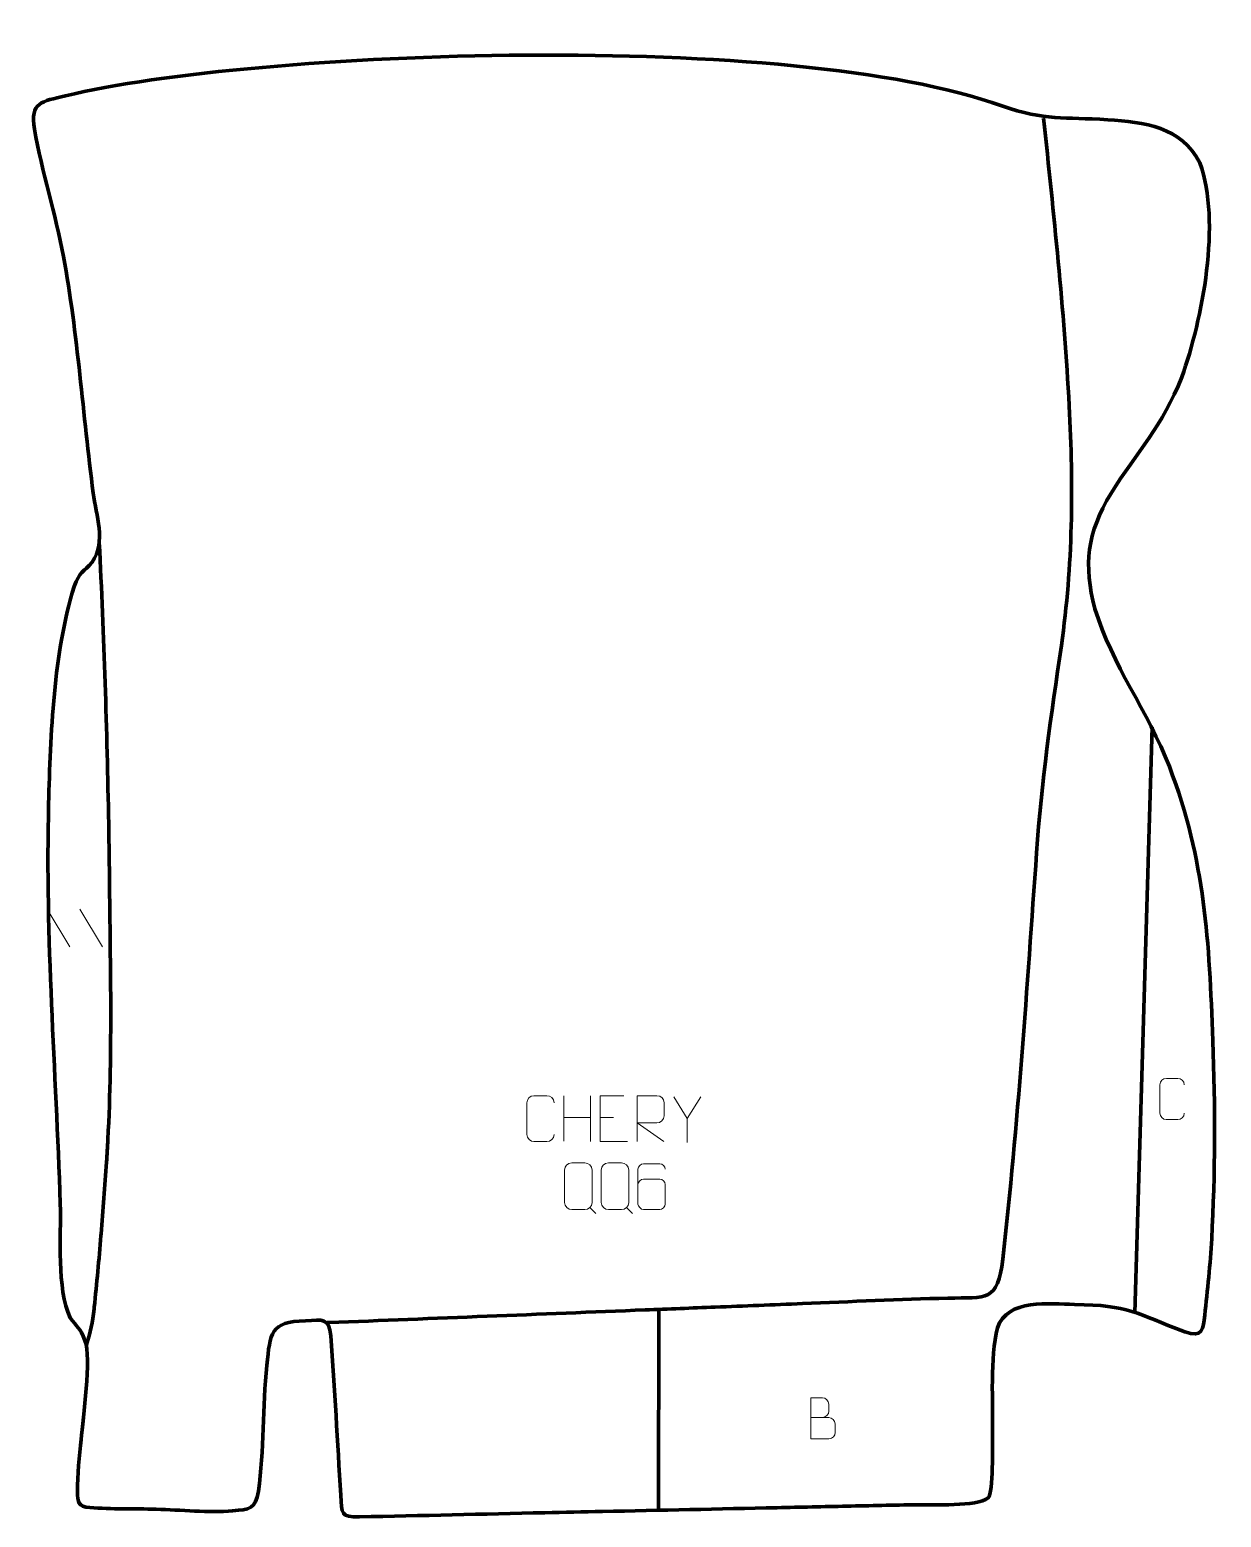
# Model space of a CAD drawing. Header units: millimetres. Extents: x 1205 to 1854, y 146 to 956.
import ezdxf

# ---------------------------------------------------------------- set-up
doc = ezdxf.new("R2010")
doc.units = ezdxf.units.MM
doc.header["$MEASUREMENT"] = 0
doc.layers.add('layer 2', color=7, linetype='Continuous')
doc.layers.add('layer 3', color=7, linetype='Continuous')

msp = doc.modelspace()

# ---------------------------------------------------------------- linework, layer by layer
at = {"layer": 'layer 2', "color": 142, "lineweight": 158}
for points, knots in [([(1757.0156, 908.1833), (1762.5831, 856.3486), (1768.1797, 803.3794), (1771.0197, 751.3556), (1771.0197, 751.3556), (1773.3206, 707.5993), (1773.044, 664.3132), (1766.726, 620.8798), (1766.726, 620.8798), (1761.1439, 582.862), (1755.9462, 546.3143), (1753.2221, 507.9062), (1753.2221, 507.9062), (1747.9903, 434.1089), (1743.1201, 359.9099), (1734.799, 286.3979), (1734.799, 286.3979), (1732.0106, 263.0843), (1726.2266, 265.6224), (1704.8366, 265.1815), (1704.8366, 265.1815), (1678.5974, 264.6405), (1651.9195, 263.2411), (1625.6525, 262.1895), (1625.6525, 262.1895), (1609.7809, 261.5541), (1593.9092, 260.9186), (1578.0375, 260.2832), (1578.0375, 260.2832), (1565.3403, 259.7749), (1552.6429, 259.2666), (1539.9456, 258.7582), (1539.9456, 258.7582), (1482.4901, 256.4579), (1425.0347, 254.1577), (1367.5793, 251.8574), (1367.5793, 251.8574), (1367.5793, 251.8574), (1366.627, 251.8193), (1366.627, 251.8193)], [0, 0, 0, 0, 0.09090909, 0.09090909, 0.09090909, 0.09090909, 0.18181818, 0.18181818, 0.18181818, 0.18181818, 0.27272727, 0.27272727, 0.27272727, 0.27272727, 0.36363636, 0.36363636, 0.36363636, 0.36363636, 0.45454545, 0.45454545, 0.45454545, 0.45454545, 0.54545455, 0.54545455, 0.54545455, 0.54545455, 0.63636364, 0.63636364, 0.63636364, 0.63636364, 0.72727273, 0.72727273, 0.72727273, 0.72727273, 0.81818182, 0.81818182, 0.81818182, 0.81818182, 1, 1, 1, 1]), ([(1242.4476, 676.9359), (1245.0832, 625.855), (1246.6337, 574.7609), (1247.5911, 523.6233), (1247.5911, 523.6233), (1247.7432, 515.388), (1247.862, 507.1536), (1247.9427, 498.9173), (1247.9427, 498.9173), (1248.386, 449.7472), (1249.7585, 400.8), (1247.1586, 351.6454), (1247.1586, 351.6454), (1246.9381, 347.5245), (1246.6889, 343.408), (1246.4161, 339.2902), (1246.4161, 339.2902), (1245.5271, 326.2501), (1244.4816, 313.2215), (1243.4344, 300.1933), (1243.4344, 300.1933), (1243.4344, 300.1933), (1243.3578, 299.24), (1243.3578, 299.24), (1243.3578, 299.24), (1242.311, 286.2179), (1241.1324, 273.225), (1239.7244, 260.2364), (1239.7244, 260.2364), (1239.7244, 260.2364), (1239.6205, 259.2864), (1239.6205, 259.2864), (1239.6205, 259.2864), (1238.8228, 252.0884), (1237.5926, 246.6399), (1235.4672, 239.7344)], [0, 0, 0, 0, 0.1, 0.1, 0.1, 0.1, 0.2, 0.2, 0.2, 0.2, 0.3, 0.3, 0.3, 0.3, 0.4, 0.4, 0.4, 0.4, 0.5, 0.5, 0.5, 0.5, 0.6, 0.6, 0.6, 0.6, 0.7, 0.7, 0.7, 0.7, 0.8, 0.8, 0.8, 0.8, 1, 1, 1, 1])]:
    msp.add_open_spline(points, degree=3, knots=knots, dxfattribs=at)
for points in [[(1816.2349, 576.3123), (1816.2349, 576.3123), (1806.6998, 257.2389), (1806.6998, 257.2389)], [(1547.4715, 259.0594), (1547.4715, 259.0594), (1547.1349, 149.5931), (1547.1349, 149.5931)]]:
    msp.add_open_spline(points, degree=3, dxfattribs=at)
at = {"layer": 'layer 3', "color": 242, "lineweight": 158}
msp.add_open_spline([(1734.2366, 914.7894), (1758.4493, 906.5447), (1767.8119, 908.8271), (1791.9819, 907.2853), (1791.9819, 907.2853), (1811.9247, 905.9022), (1832.0316, 903.5952), (1842.2308, 883.7286), (1842.2308, 883.7286), (1853.8641, 851.436), (1843.6926, 798.6945), (1832.3212, 766.9753), (1832.3212, 766.9753), (1821.7961, 740.3569), (1808.2117, 726.607), (1793.6115, 703.5151), (1793.6115, 703.5151), (1780.8187, 682.1376), (1778.6985, 664.8823), (1785.0442, 640.7989), (1785.0442, 640.7989), (1794.2599, 610.3623), (1813.9195, 584.7381), (1825.5878, 554.8415), (1825.5878, 554.8415), (1845.2285, 503.1423), (1847.2677, 459.7929), (1849.284, 405.3973), (1849.284, 405.3973), (1850.5976, 369.9592), (1850.5661, 332.862), (1848.6563, 297.4567), (1848.6563, 297.4567), (1847.8321, 283.9617), (1846.4676, 269.2552), (1844.8342, 255.8503), (1844.8342, 255.8503), (1843.9195, 248.344), (1843.9818, 243.2273), (1833.9282, 246.7897), (1833.9282, 246.7897), (1807.4906, 256.8382), (1803.6665, 261.3603), (1773.8121, 261.7381), (1773.8121, 261.7381), (1760.7021, 262.0053), (1737.0684, 265.0562), (1731.9148, 249.0079), (1731.9148, 249.0079), (1727.7866, 232.5288), (1729.5687, 208.5153), (1729.1528, 191.0009), (1729.1528, 191.0009), (1729.11, 185.409), (1729.8703, 159.2013), (1726.772, 156.3068), (1726.772, 156.3068), (1720.7451, 151.4228), (1696.6299, 152.7775), (1687.9845, 152.6151), (1687.9845, 152.6151), (1675.2808, 152.3763), (1662.5777, 152.1024), (1649.8746, 151.8267), (1649.8746, 151.8267), (1637.1907, 151.551), (1624.5068, 151.2752), (1611.8229, 150.9994), (1611.8229, 150.9994), (1580.1131, 150.31), (1548.4033, 149.6207), (1516.6935, 148.9312), (1516.6935, 148.9312), (1506.2294, 148.7038), (1495.7651, 148.4763), (1485.3009, 148.2488), (1485.3009, 148.2488), (1451.6499, 147.5148), (1417.9946, 146.6644), (1384.3434, 145.9965), (1384.3434, 145.9965), (1373.7339, 145.786), (1374.7802, 147.5103), (1374.0876, 157.8476), (1374.0876, 157.8476), (1372.1782, 186.7606), (1370.7804, 215.7473), (1368.7139, 244.6384), (1368.7139, 244.6384), (1367.4069, 254.7676), (1364.4439, 253.1964), (1354.8873, 252.9009), (1354.8873, 252.9009), (1335.2503, 252.1192), (1335.7958, 246.393), (1333.7098, 228.5538), (1333.7098, 228.5538), (1331.5572, 206.0238), (1332.3088, 182.0495), (1329.1795, 159.9606), (1329.1795, 159.9606), (1327.7991, 150.2162), (1324.1735, 150.0606), (1315.1151, 149.2739), (1315.1151, 149.2739), (1302.5124, 148.1795), (1286.4683, 149.7724), (1273.4743, 150.1894), (1273.4743, 150.1894), (1261.6646, 150.4585), (1249.0183, 150.1778), (1237.3301, 151.0256), (1237.3301, 151.0256), (1230.7782, 151.6774), (1230.7718, 153.6674), (1230.5814, 160.0976), (1230.5814, 160.0976), (1230.336, 168.3864), (1231.8319, 179.5949), (1232.5661, 188.1413), (1232.5661, 188.1413), (1233.6686, 199.9748), (1238.246, 232.4549), (1234.6607, 242.1776), (1234.6607, 242.1776), (1231.8598, 249.3395), (1230.4625, 249.2032), (1226.5168, 254.5288), (1226.5168, 254.5288), (1219.2133, 270.4858), (1221.7089, 298.6425), (1221.173, 316.6486), (1221.173, 316.6486), (1218.8472, 389.7102), (1212.9615, 461.325), (1214.8594, 534.6279), (1214.8594, 534.6279), (1215.8434, 571.8021), (1217.5629, 617.4758), (1228.7888, 652.8926), (1228.7888, 652.8926), (1231.6794, 661.1963), (1233.8313, 660.6907), (1238.672, 666.2689), (1238.672, 666.2689), (1246.1363, 677.6035), (1240.8058, 691.597), (1239.1777, 703.8512), (1239.1777, 703.8512), (1233.5174, 746.4513), (1230.7522, 790.6326), (1222.9556, 832.764), (1222.9556, 832.764), (1218.5521, 856.0515), (1211.2041, 878.8468), (1207.1655, 902.06), (1207.1655, 902.06), (1204.5714, 916.9707), (1211.1963, 917.2229), (1223.987, 920.3056), (1223.987, 920.3056), (1327.6608, 945.2926), (1620.0548, 956.3108), (1734.2366, 914.7894)], degree=3, knots=[0, 0, 0, 0, 0.02380952, 0.02380952, 0.02380952, 0.02380952, 0.04761905, 0.04761905, 0.04761905, 0.04761905, 0.07142857, 0.07142857, 0.07142857, 0.07142857, 0.0952381, 0.0952381, 0.0952381, 0.0952381, 0.11904762, 0.11904762, 0.11904762, 0.11904762, 0.14285714, 0.14285714, 0.14285714, 0.14285714, 0.16666667, 0.16666667, 0.16666667, 0.16666667, 0.19047619, 0.19047619, 0.19047619, 0.19047619, 0.21428571, 0.21428571, 0.21428571, 0.21428571, 0.23809524, 0.23809524, 0.23809524, 0.23809524, 0.26190476, 0.26190476, 0.26190476, 0.26190476, 0.28571429, 0.28571429, 0.28571429, 0.28571429, 0.30952381, 0.30952381, 0.30952381, 0.30952381, 0.33333333, 0.33333333, 0.33333333, 0.33333333, 0.35714286, 0.35714286, 0.35714286, 0.35714286, 0.38095238, 0.38095238, 0.38095238, 0.38095238, 0.4047619, 0.4047619, 0.4047619, 0.4047619, 0.42857143, 0.42857143, 0.42857143, 0.42857143, 0.45238095, 0.45238095, 0.45238095, 0.45238095, 0.47619048, 0.47619048, 0.47619048, 0.47619048, 0.5, 0.5, 0.5, 0.5, 0.52380952, 0.52380952, 0.52380952, 0.52380952, 0.54761905, 0.54761905, 0.54761905, 0.54761905, 0.57142857, 0.57142857, 0.57142857, 0.57142857, 0.5952381, 0.5952381, 0.5952381, 0.5952381, 0.61904762, 0.61904762, 0.61904762, 0.61904762, 0.64285714, 0.64285714, 0.64285714, 0.64285714, 0.66666667, 0.66666667, 0.66666667, 0.66666667, 0.69047619, 0.69047619, 0.69047619, 0.69047619, 0.71428571, 0.71428571, 0.71428571, 0.71428571, 0.73809524, 0.73809524, 0.73809524, 0.73809524, 0.76190476, 0.76190476, 0.76190476, 0.76190476, 0.78571429, 0.78571429, 0.78571429, 0.78571429, 0.80952381, 0.80952381, 0.80952381, 0.80952381, 0.83333333, 0.83333333, 0.83333333, 0.83333333, 0.85714286, 0.85714286, 0.85714286, 0.85714286, 0.88095238, 0.88095238, 0.88095238, 0.88095238, 0.9047619, 0.9047619, 0.9047619, 0.9047619, 0.92857143, 0.92857143, 0.92857143, 0.92857143, 0.95238095, 0.95238095, 0.95238095, 0.95238095, 1, 1, 1, 1], dxfattribs=at)
at = {"layer": 'layer 3', "color": 250, "lineweight": 9}
for points in [[(1214.0653, 477.1334), (1214.0653, 477.1334), (1226.4296, 456.5891), (1226.4296, 456.5891)], [(1231.7952, 477.1334), (1231.7952, 477.1334), (1244.1595, 456.5891), (1244.1595, 456.5891)], [(1495.5503, 375.4769), (1495.5503, 375.4769), (1495.5503, 350.6994), (1495.5503, 350.6994)], [(1510.1936, 375.4769), (1510.1936, 375.4769), (1510.1936, 350.5234), (1510.1936, 350.5234)], [(1562.8721, 363.0001), (1562.8721, 363.0001), (1555.5512, 374.8988), (1555.5512, 374.8988)], [(1495.5503, 363.5946), (1495.5503, 363.5946), (1510.1936, 363.595), (1510.1936, 363.595)], [(1515.4391, 363.5972), (1515.4391, 363.5972), (1522.6072, 363.5972), (1522.6072, 363.5972)], [(1509.8485, 314.5428), (1509.8485, 314.5428), (1513.0587, 311.3359), (1513.0587, 311.3359)], [(1529.8485, 314.5428), (1529.8485, 314.5428), (1533.0587, 311.3359), (1533.0587, 311.3359)]]:
    msp.add_open_spline(points, degree=3, dxfattribs=at)
for points, knots in [([(1833.7417, 365.9568), (1833.6165, 363.8758), (1832.1143, 362.5506), (1830.1906, 362.5409), (1830.1906, 362.5409), (1828.102, 362.5412), (1826.0134, 362.5412), (1823.9251, 362.5409), (1823.9251, 362.5409), (1822.2009, 362.4465), (1820.4345, 364.1344), (1820.4445, 365.9412), (1820.4445, 365.9412), (1820.4449, 371.1094), (1820.4449, 376.2771), (1820.4445, 381.4445), (1820.4445, 381.4445), (1820.4483, 383.3596), (1822.0128, 384.8995), (1823.9407, 384.8874), (1823.9407, 384.8874), (1826.0237, 384.8874), (1828.1072, 384.8874), (1830.1906, 384.8874), (1830.1906, 384.8874), (1831.9341, 384.9192), (1833.7178, 383.5833), (1833.7417, 381.3999)], [0, 0, 0, 0, 0.125, 0.125, 0.125, 0.125, 0.25, 0.25, 0.25, 0.25, 0.375, 0.375, 0.375, 0.375, 0.5, 0.5, 0.5, 0.5, 0.625, 0.625, 0.625, 0.625, 0.75, 0.75, 0.75, 0.75, 1, 1, 1, 1]), ([(1490.295, 354.3411), (1490.1552, 352.0177), (1488.478, 350.5381), (1486.3303, 350.5273), (1486.3303, 350.5273), (1483.9984, 350.5277), (1481.6665, 350.5277), (1479.335, 350.5273), (1479.335, 350.5273), (1477.41, 350.4219), (1475.4379, 352.3064), (1475.4491, 354.3237), (1475.4491, 354.3237), (1475.4495, 360.0938), (1475.4495, 365.8635), (1475.4491, 371.6328), (1475.4491, 371.6328), (1475.4533, 373.7709), (1477.2, 375.4901), (1479.3524, 375.4766), (1479.3524, 375.4766), (1481.6781, 375.4766), (1484.0042, 375.4766), (1486.3303, 375.4766), (1486.3303, 375.4766), (1488.2769, 375.5121), (1490.2683, 374.0206), (1490.295, 371.583)], [0, 0, 0, 0, 0.125, 0.125, 0.125, 0.125, 0.25, 0.25, 0.25, 0.25, 0.375, 0.375, 0.375, 0.375, 0.5, 0.5, 0.5, 0.5, 0.625, 0.625, 0.625, 0.625, 0.75, 0.75, 0.75, 0.75, 1, 1, 1, 1]), ([(1528.313, 375.4769), (1528.313, 375.4769), (1515.4391, 375.4769), (1515.4391, 375.4769), (1515.4391, 375.4769), (1515.4391, 375.4769), (1515.4391, 350.5233), (1515.4391, 350.5233), (1515.4391, 350.5233), (1515.4391, 350.5233), (1530.3049, 350.5233), (1530.3049, 350.5233)], [0, 0, 0, 0, 0.25, 0.25, 0.25, 0.25, 0.5, 0.5, 0.5, 0.5, 1, 1, 1, 1]), ([(1535.54, 350.5234), (1535.54, 350.5234), (1535.54, 375.4769), (1535.54, 375.4769), (1535.54, 375.4769), (1539.1348, 375.4769), (1542.7303, 375.4769), (1546.3255, 375.4769), (1546.3255, 375.4769), (1548.6508, 375.4392), (1550.2081, 373.9492), (1550.204, 371.5828), (1550.204, 371.5828), (1550.2036, 369.5473), (1550.2036, 366.4879), (1550.204, 364.4519), (1550.204, 364.4519), (1550.1975, 362.5764), (1548.3852, 360.6346), (1546.3757, 360.6155), (1546.3757, 360.6155), (1546.3757, 360.6155), (1535.54, 360.6155), (1535.54, 360.6155), (1535.54, 360.6155), (1535.54, 360.6155), (1550.1947, 350.5234), (1550.1947, 350.5234)], [0, 0, 0, 0, 0.125, 0.125, 0.125, 0.125, 0.25, 0.25, 0.25, 0.25, 0.375, 0.375, 0.375, 0.375, 0.5, 0.5, 0.5, 0.5, 0.625, 0.625, 0.625, 0.625, 0.75, 0.75, 0.75, 0.75, 1, 1, 1, 1]), ([(1570.1945, 374.8988), (1570.1945, 374.8988), (1562.8721, 363.0001), (1562.8721, 363.0001), (1562.8721, 363.0001), (1562.8721, 363.0001), (1562.8728, 349.9452), (1562.8728, 349.9452)], [0, 0, 0, 0, 0.33333333, 0.33333333, 0.33333333, 0.33333333, 1, 1, 1, 1]), ([(1499.9184, 338.8442), (1502.2862, 338.8442), (1504.6542, 338.8442), (1507.0222, 338.8442), (1507.0222, 338.8442), (1509.004, 338.8804), (1511.0313, 337.3619), (1511.0584, 334.8803), (1511.0584, 334.8803), (1511.0581, 329.0297), (1511.0581, 323.1788), (1511.0584, 317.3274), (1511.0584, 317.3274), (1510.9162, 314.9621), (1509.2087, 313.4558), (1507.0222, 313.4448), (1507.0222, 313.4448), (1504.6482, 313.4453), (1502.2744, 313.4453), (1499.9009, 313.4448), (1499.9009, 313.4448), (1497.941, 313.3376), (1495.9332, 315.2561), (1495.9447, 317.3098), (1495.9447, 317.3098), (1495.945, 323.1838), (1495.945, 329.0576), (1495.9447, 334.931), (1495.9447, 334.931), (1495.949, 337.1076), (1497.7272, 338.8579), (1499.9184, 338.8442)], [0, 0, 0, 0, 0.11111111, 0.11111111, 0.11111111, 0.11111111, 0.22222222, 0.22222222, 0.22222222, 0.22222222, 0.33333333, 0.33333333, 0.33333333, 0.33333333, 0.44444444, 0.44444444, 0.44444444, 0.44444444, 0.55555556, 0.55555556, 0.55555556, 0.55555556, 0.66666667, 0.66666667, 0.66666667, 0.66666667, 0.77777778, 0.77777778, 0.77777778, 0.77777778, 1, 1, 1, 1]), ([(1519.9184, 338.8442), (1522.2862, 338.8442), (1524.6542, 338.8442), (1527.0222, 338.8442), (1527.0222, 338.8442), (1529.004, 338.8804), (1531.0313, 337.3619), (1531.0584, 334.8803), (1531.0584, 334.8803), (1531.0581, 329.0297), (1531.0581, 323.1788), (1531.0584, 317.3274), (1531.0584, 317.3274), (1530.9162, 314.9621), (1529.2087, 313.4558), (1527.0222, 313.4448), (1527.0222, 313.4448), (1524.6482, 313.4453), (1522.2744, 313.4453), (1519.9009, 313.4448), (1519.9009, 313.4448), (1517.941, 313.3376), (1515.9332, 315.2561), (1515.9447, 317.3098), (1515.9447, 317.3098), (1515.945, 323.1838), (1515.945, 329.0576), (1515.9447, 334.931), (1515.9447, 334.931), (1515.949, 337.1076), (1517.7272, 338.8579), (1519.9184, 338.8442)], [0, 0, 0, 0, 0.11111111, 0.11111111, 0.11111111, 0.11111111, 0.22222222, 0.22222222, 0.22222222, 0.22222222, 0.33333333, 0.33333333, 0.33333333, 0.33333333, 0.44444444, 0.44444444, 0.44444444, 0.44444444, 0.55555556, 0.55555556, 0.55555556, 0.55555556, 0.66666667, 0.66666667, 0.66666667, 0.66666667, 0.77777778, 0.77777778, 0.77777778, 0.77777778, 1, 1, 1, 1]), ([(1550.8669, 335.4784), (1550.8428, 336.8179), (1549.4866, 338.4711), (1547.9147, 338.4368), (1547.9147, 338.4368), (1544.9299, 338.4365), (1541.9447, 338.4365), (1538.9593, 338.4368), (1538.9593, 338.4368), (1537.7402, 338.4517), (1536.012, 337.0141), (1536.007, 335.4784), (1536.007, 335.4784), (1536.0073, 329.1179), (1536.0073, 322.7571), (1536.007, 316.3964), (1536.007, 316.3964), (1536.0117, 315.2335), (1537.7402, 313.4624), (1538.9593, 313.438), (1538.9593, 313.438), (1541.9447, 313.4383), (1544.9299, 313.4383), (1547.9147, 313.438), (1547.9147, 313.438), (1549.1928, 313.4818), (1550.8625, 315.0963), (1550.8669, 316.3964), (1550.8669, 316.3964), (1550.8669, 319.9797), (1550.8669, 323.5628), (1550.8669, 327.1455), (1550.8669, 327.1455), (1550.8284, 328.6237), (1549.2457, 330.0566), (1547.9147, 330.0546), (1547.9147, 330.0546), (1544.9299, 330.0549), (1541.9447, 330.0549), (1538.9593, 330.0546), (1538.9593, 330.0546), (1537.6298, 330.0596), (1535.9868, 328.5523), (1536.0285, 327.1238)], [0, 0, 0, 0, 0.08333333, 0.08333333, 0.08333333, 0.08333333, 0.16666667, 0.16666667, 0.16666667, 0.16666667, 0.25, 0.25, 0.25, 0.25, 0.33333333, 0.33333333, 0.33333333, 0.33333333, 0.41666667, 0.41666667, 0.41666667, 0.41666667, 0.5, 0.5, 0.5, 0.5, 0.58333333, 0.58333333, 0.58333333, 0.58333333, 0.66666667, 0.66666667, 0.66666667, 0.66666667, 0.75, 0.75, 0.75, 0.75, 0.83333333, 0.83333333, 0.83333333, 0.83333333, 1, 1, 1, 1]), ([(1630.2139, 200.1458), (1633.4729, 200.1462), (1636.7323, 200.1462), (1639.992, 200.1458), (1639.992, 200.1458), (1641.7613, 200.1303), (1643.4842, 198.5753), (1643.4842, 196.7395), (1643.4842, 196.7395), (1643.4839, 195.7287), (1643.4839, 192.9974), (1643.4842, 191.9863), (1643.4842, 191.9863), (1643.5001, 190.3222), (1642.1188, 188.5184), (1640.0394, 188.5336), (1640.0394, 188.5336), (1636.7794, 188.5339), (1633.5197, 188.5339), (1630.2604, 188.5336), (1630.2604, 188.5336), (1630.2604, 195.984), (1630.2604, 203.4341), (1630.2604, 210.8839), (1630.2604, 210.8839), (1632.3865, 210.8839), (1634.5129, 210.8839), (1636.6394, 210.8839), (1636.6394, 210.8839), (1638.1449, 210.8997), (1640.0229, 209.1885), (1640.0388, 207.4308), (1640.0388, 207.4308), (1640.0384, 205.5802), (1640.0384, 205.4495), (1640.0388, 203.5986), (1640.0388, 203.5986), (1640.0542, 201.748), (1638.3933, 200.1303), (1636.5929, 200.1458)], [0, 0, 0, 0, 0.09090909, 0.09090909, 0.09090909, 0.09090909, 0.18181818, 0.18181818, 0.18181818, 0.18181818, 0.27272727, 0.27272727, 0.27272727, 0.27272727, 0.36363636, 0.36363636, 0.36363636, 0.36363636, 0.45454545, 0.45454545, 0.45454545, 0.45454545, 0.54545455, 0.54545455, 0.54545455, 0.54545455, 0.63636364, 0.63636364, 0.63636364, 0.63636364, 0.72727273, 0.72727273, 0.72727273, 0.72727273, 0.81818182, 0.81818182, 0.81818182, 0.81818182, 1, 1, 1, 1])]:
    msp.add_open_spline(points, degree=3, knots=knots, dxfattribs=at)

doc.saveas('drawing.dxf')
